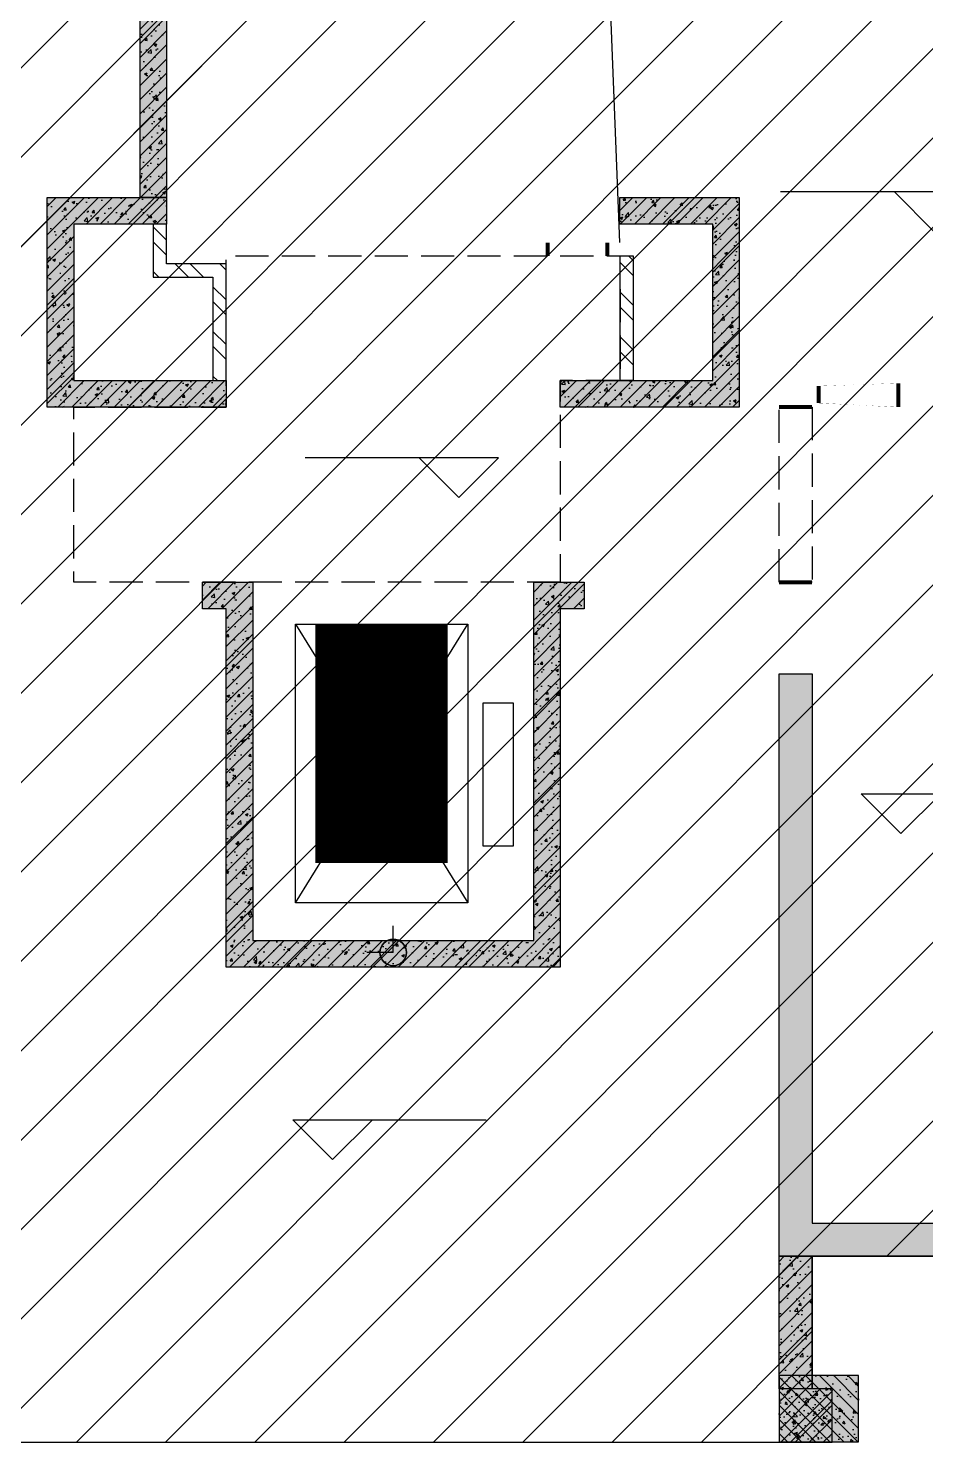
# Model space of a CAD drawing. Extents: x -1338203 to 1886333, y -783476 to 1038610.
# Drawn here: x 776554 to 783323, y -350601 to -339896 of the extents above; entities that cross this region are included whole.
import ezdxf

# ---------------------------------------------------------------- set-up
doc = ezdxf.new("R2010")
doc.units = 0
doc.header["$LTSCALE"] = 1000
doc.header["$MEASUREMENT"] = 0
doc.linetypes.add('A-07-平面B2$0$DASH', pattern=[0.35, 0.25, -0.1])
doc.linetypes.add('A01-125-交通核文字编号B2_镜像Y轴$0$DASH', pattern=[0.35, 0.25, -0.1])
for name, color, linetype in [('A-07-平面B2$0$0A-A-SYMB-ELEV', 150, 'Continuous'), ('A-07-平面B2$0$0A-B-D&W', 135, 'Continuous'), ('A-07-平面B2$0$0A-S-WALL', 255, 'Continuous'), ('A-125-交通核B2$0$0A-E-EVTR', 2, 'Continuous'), ('A-125-交通核B2$0$0A-O-HOLE', 52, 'Continuous'), ('A01-125-交通核文字编号B2_镜像Y轴$0$0A-A-SYMB-ELEV', 150, 'Continuous'), ('A01-125-交通核文字编号B2_镜像Y轴$0$0A-A-SYMB-NAME', 13, 'Continuous'), ('M07预留预埋-B2$0$0M-A-LD', 4, 'Continuous'), ('p-a-core', 1, 'Continuous'), ('S-07-墙柱B2_B1$0$0S-CC-LINE', 52, 'Continuous'), ('S-07-墙柱B2_B1$0$0S-CW-HATCH', 251, 'Continuous'), ('S-07-墙柱B2_B1$0$0S-CW-HATCH-UP', 251, 'Continuous'), ('S-07-墙柱B2_B1$0$0S-CW-LINE', 72, 'Continuous'), ('S001地下二墙柱$0$S001地下二墙柱$0$0A-P-PKNG-STRP', 40, 'Continuous'), ('S001地下二墙柱$0$S001地下二墙柱$0$0S-CC-LINE', 52, 'Continuous'), ('S001地下二墙柱$0$S001地下二墙柱$0$0S-CW-HATCH', 251, 'Continuous'), ('S001地下二墙柱$0$S001地下二墙柱$0$0S-CW-HATCH-UP', 251, 'Continuous')]:
    doc.layers.add(name, color=color, linetype=linetype)
for name, color, linetype, plot in [('A-07-平面B2$0$AAD-A-MARK', 6, 'Continuous', False), ('A-125-交通核B2$0$AAD-A-MARK', 6, 'Continuous', False), ('A01-125-交通核文字编号B2_镜像Y轴$0$AAD-A-MARK', 6, 'Continuous', False)]:
    doc.layers.add(name, color=color, linetype=linetype, plot=plot)
pattern_1 = [(45, (0, 0), (-168.3798022700466, 168.3798022700466), []), (45, (112.25325, 0), (-168.3798022700466, 168.3798022700466), [])]
pattern_2 = [(45, (0, 0), (-53.03300858899106, 53.03300858899107), []), (49.99999999999999, (0, 0), (215.178054780226, -18.82564049477853), [22.5, -247.5]), (355, (0, 0), (-41.6254000839, 225.6576401100035), [18, -198]), (100.4514, (17.9315039999783, -1.568802000023425), (173.5528145142065, 206.8318626182861), [19.122057, -210.3426336]), (46.18420000000002, (0, 60), (320.1723145876933, -49.65570429870542), [33.7499999999997, -371.2499999999976]), (96.6356, (26.68102349992841, 55.86200790002476), (280.398811664611, 292.2353612701325), [28.6830864, -315.5139]), (351.1842, (0, 60), (280.3985835400882, 292.2355802775974), [27, -297]), (21, (30, 45), (179.0721156355385, -120.7856671996016), [22.5, -247.5]), (326.0000000000001, (30, 45), (72.99459957647451, 217.5450135140559), [18, -198]), (71.4514, (44.92266990011558, 34.93451819999609), (252.066788574447, 96.75914901298572), [19.122057, -210.3426336]), (37.50000000000001, (0, 0), (3.647956595187201, 99.86815614939344), [0, -195.6, 0, -201, 0, -198.75]), (7.499999999999999, (0, 0), (78.92086123264458, 118.3235135647081), [0, -114.6, 0, -191.1, 0, -75.75]), (327.5, (-66.89999999990687, 0), (160.1467308517227, -6.766461520313927), [0, -75, 0, -234, 0, -310.5]), (317.5, (-96.89999999990687, 0), (174.9558508027159, 30.03149469969532), [0, -97.5, 0, -155.4, 0, -220.5])]

# ---------------------------------------------------------------- blocks, each defined once
blk = doc.blocks.new('A-125-交通核B2$0$xx')
at = {"layer": 'A-125-交通核B2$0$0A-E-EVTR'}
for p, q in [((1798.285380422996, 2384.999999999971), (498.2853804229962, 2384.999999999971)), ((498.2853804229962, 2384.999999999971), (498.2853804229962, 285.0000000000146)), ((1798.285380422996, 285.0000000000146), (498.2853804229962, 2384.999999999971)), ((1798.285380422996, 2384.999999999971), (498.2853804229962, 285.0000000000146)), ((1798.285380422996, 285.0000000000146), (1798.285380422996, 2384.999999999971)), ((380.830784950449, 1791.391621498824), (155.8307849504491, 1791.391621498824)), ((155.8307849504491, 1791.391621498824), (155.8307849504489, 711.3916214987657)), ((380.830784950449, 711.3916214987657), (380.830784950449, 1791.391621498824)), ((155.8307849504489, 711.3916214987657), (380.830784950449, 711.3916214987657)), ((498.2853804229962, 285.0000000000146), (1798.285380422996, 285.0000000000146))]:
    blk.add_line(p, q, dxfattribs=at)
blk = doc.blocks.new('A-125-交通核B2')
h = blk.add_hatch()
h.set_pattern_fill('ANSI32', color=256, scale=50)
h.set_pattern_definition(pattern_1)
h.paths.add_polyline_path([(1360, 4310), (1260, 4310), (1260, 5189.999999999886), (1710, 5189.999999999886), (1710, 5489.999999999884), (1810, 5489.999999999883), (1810, 5089.999999999886), (1360, 5089.999999999886)])
h = blk.add_hatch()
h.set_pattern_fill('ANSI32', color=256, scale=50)
h.set_pattern_definition(pattern_1)
h.paths.add_polyline_path([(-1712.500000000002, 5250), (-1810, 5250), (-1810, 4310), (-1712.500000000002, 4310)])
for points in [[(1360, 4310), (1260, 4310), (1260, 5189.999999999886), (1710, 5189.999999999886), (1710, 5489.999999999884), (1810, 5489.999999999883), (1810, 5089.999999999886), (1360, 5089.999999999886)], [(-1712.500000000002, 5250), (-1810, 5250), (-1810, 4310), (-1712.500000000002, 4310)]]:
    blk.add_lwpolyline(points, close=True)
at = {"layer": 'A-125-交通核B2$0$0A-O-HOLE', "flags": 128}
blk.add_lwpolyline([(-1710, 5350), (-1593.142190692946, 8294.126962363254), (-1090, 8489.999999949592)], dxfattribs=at)
at = {"layer": 'A-125-交通核B2$0$AAD-A-MARK'}
for q in [(0, 200), (200, 0)]:
    blk.add_line((0, 0), q, dxfattribs=at)
blk.add_circle((0, 0), 100, dxfattribs=at)
blk.add_blockref('A-125-交通核B2$0$xx', (-1060, 90))
blk = doc.blocks.new('A01-125-交通核文字编号B2_镜像Y轴')
at = {"layer": 'A01-125-交通核文字编号B2_镜像Y轴$0$0A-A-SYMB-ELEV'}
for p, q in [((794.5125119400909, 3728.45492932036), (-664.0464705591439, 3728.45492932036)), ((494.5125119400909, 3428.45492932036), (194.5125119400909, 3728.45492932036)), ((494.5125119400909, 3428.45492932036), (794.5125119400909, 3728.45492932036))]:
    blk.add_line(p, q, dxfattribs=at)
at = {"layer": 'A01-125-交通核文字编号B2_镜像Y轴$0$0A-A-SYMB-NAME', "linetype": 'A01-125-交通核文字编号B2_镜像Y轴$0$DASH', "extrusion": (-1.224646799147353e-16, 0, -1), "flags": 128}
blk.add_lwpolyline([(-1260, 2789.999999998254), (2410, 2789.999999997007), (2410, 4110), (1260, 4110), (1260, 5250), (-1710, 5250.000000000003), (-1712.5, 4310), (-1260, 4310)], close=True, dxfattribs=at)
at = {"layer": 'A01-125-交通核文字编号B2_镜像Y轴$0$AAD-A-MARK', "extrusion": (-1.224646799147353e-16, 0, -1)}
for q in [(0, 200), (-200, 0)]:
    blk.add_line((0, 0), q, dxfattribs=at)
blk.add_circle((0, 0), 100, dxfattribs=at)
blk = doc.blocks.new('A-07-平面B2')
at = {"layer": 'A-07-平面B2$0$0A-A-SYMB-ELEV'}
for p, q in [((25680.16164716193, 5732.50335290248), (24221.6026646627, 5732.50335290248)), ((25380.16164716193, 5432.50335290248), (25080.16164716193, 5732.50335290248)), ((25129.95374690974, 895.2742673113244), (24829.95374690974, 1195.274267311324)), ((24829.95374690974, 1195.274267311324), (26288.51272940898, 1195.274267311324)), ((25129.95374690974, 895.2742673113244), (25429.95374690974, 1195.274267311324)), ((20842.58512893552, -1561.758163026418), (20542.58512893552, -1261.758163026418)), ((20542.58512893552, -1261.758163026418), (22001.14411143475, -1261.758163026418)), ((20842.58512893552, -1561.758163026418), (21142.58512893552, -1261.758163026418))]:
    blk.add_line(p, q, dxfattribs=at)
at = {"layer": 'A-07-平面B2$0$0A-B-D&W', "linetype": 'A-07-平面B2$0$DASH'}
blk.add_lwpolyline([(24460, 2789.999999998952), (24210, 2789.999999998952), (24210, 4110), (24460, 4110)], close=True, dxfattribs=at)
at = {"layer": 'A-07-平面B2$0$AAD-A-MARK'}
for q in [(21300, 200), (21100, 0)]:
    blk.add_line((21300, 0), q, dxfattribs=at)
blk.add_circle((21300, 0), 100, dxfattribs=at)
at = {"xscale": -1}
blk.add_blockref('A-125-交通核B2', (21300, 0), dxfattribs=at)
at = {"layer": 'A-07-平面B2$0$0A-S-WALL'}
blk.add_blockref('A01-125-交通核文字编号B2_镜像Y轴', (21300, 0), dxfattribs=at)
blk = doc.blocks.new('A-001-主楼组合参照B2')
at = {"ltscale": 0.002}
h = blk.add_hatch(dxfattribs=at)
h.set_pattern_fill('ANSI31', color=8, scale=300)
h.set_pattern_definition([(45, (-290759.7580399357, -7878.096521442116), (-336.7596045400933, 336.7596045400933), [])])
h.paths.add_polyline_path([(66281.2331245013, -186940.2985313081), (66281.2331245013, -185540.2985321602), (62441.23312550061, -185540.2987123799), (62441.23312550061, -181550.2985321602), (55141.23312550061, -181550.2985321602), (55141.23312550061, -185540.2990549848), (51301.23103445512, -185540.2992352045), (51301.23103445512, -186940.2985283216), (44981.23312550061, -186940.298366589), (44981.23312550061, -185540.2985321603), (41131.23316977848, -185540.2985321603), (41131.23316977848, -181650.298521692), (37391.68398198416, -181650.298521692), (37391.68398198416, -179560.2984945478), (38191.2331748188, -179560.2985321605), (38191.2331748188, -176360.2984955478), (41051.23312550061, -176360.2985331602), (41051.2331735522, -174560.2985321603), (42851.29555012775, -174560.2985321603), (42851.2331690148, -173660.2985216923), (46981.23312550061, -173660.2985321605), (46981.23312550061, -172090.2984945478), (50101.2331740607, -172090.2985321603), (50101.23312550061, -174560.2984945478), (67481.2331245013, -174560.2984945478), (67481.2331245013, -172090.2985321603), (70601.23312550061, -172090.2984945478), (70601.2331735522, -174560.2984945478), (76531.2331740607, -174560.2984945478), (76531.2331740607, -176360.2984955478), (79391.23312550061, -176360.2984955478), (79391.2331740607, -179560.2984945478), (80191.23312550061, -179560.2984945478), (80191.2331740607, -182110.2984945478), (81091.2331740607, -182110.2985321603), (81091.23312550061, -185540.2984945478), (72601.23312550061, -185540.2984945478), (72601.23312550061, -186940.2984953998)])
h.paths.add_polyline_path([(2291.232276478084, -185540.2985785123), (9781.232275478309, -185540.2985785123), (9781.232275478309, -186540.298578512), (9631.232276478084, -186540.2985785118), (9631.232276478084, -186940.2985785123), (16251.23227647808, -186940.2985785123), (16251.23227647808, -186540.2985785118), (16101.23227547831, -186540.298578512), (16101.23227547831, -185540.2985785123), (23691.23227547831, -185540.2985785123), (23691.23227547831, -179560.2985785123), (22891.23227547831, -179560.2985785123), (22891.23227547831, -176360.2985785123), (20031.23227547831, -176360.2985785123), (20031.23227547831, -174560.2985785123), (18231.13172222464, -174560.2985785123), (18231.13172222464, -173660.2985785123), (14101.23227547831, -173660.2985785123), (14101.23227547831, -172090.2985785123), (10981.23227547831, -172090.2985785123), (10981.23227547831, -174560.2985785123), (-6398.767723521916, -174560.2985785123), (-6398.767723521916, -172090.2985785123), (-9518.767724521691, -172090.2985785123), (-9518.767724521691, -174560.2985785123), (-15448.76772452169, -174560.2985785123), (-15448.76772452169, -176360.2985785123), (-18308.76772452169, -176360.2985785123), (-18308.76772452169, -179560.2985785123), (-19108.76772452169, -179560.2985785123), (-19108.76772452169, -181610.2985785122), (-20008.76772452169, -181610.2985785122), (-20008.76772452169, -185540.2985785253), (-11518.76772452169, -185540.2985785123), (-11518.76772502181, -186540.2985785123), (-11668.7677235154, -186540.2985785123), (-11668.7677235154, -186940.2985785123), (-5048.767723521916, -186940.2985785123), (-5048.767723515397, -186540.2985785123), (-5198.767723515397, -186540.2985785123), (-5198.767723521916, -185540.2985785123), (-1358.767723515397, -185540.2985785123), (-1358.767723515397, -181550.2985785122), (2291.232276478084, -181550.2985785122)])
h.paths.add_polyline_path([(-109958.7612749783, -168806.1891832975), (-109958.7612691789, -173536.1891834346), (-109708.7612749792, -173536.1891833699), (-103818.7612749829, -173536.1891834874), (-103818.761274982, -177236.1891834413), (-99248.76127499505, -177236.1891834215), (-99248.76127499505, -178036.18918342), (-92868.76126927859, -178036.18918342), (-92868.76126927952, -177236.1891834659), (-71298.76126929256, -177236.189183469), (-71298.76126929256, -178036.18918342), (-64918.7612635761, -178036.18918342), (-64918.76126357983, -177236.1891834659), (-54208.76126359007, -177236.1891834659), (-54208.761263591, -168806.1891834316), (-59108.76126921247, -168806.1891711009), (-59108.76126921247, -167906.1891711006), (-62058.76126937452, -167906.189171247), (-62058.76126937452, -168806.1891711009), (-64368.7612635761, -168806.1891832975), (-64368.7612635761, -167456.1891832975), (-66168.76126925531, -167456.1891832975), (-66168.76126925531, -165386.1891709544), (-69468.76126918918, -165386.1891709558), (-69468.76126920874, -167386.1891832859), (-71848.76126930187, -167386.1891832851), (-71848.76126924413, -168806.189183286), (-82158.76126925531, -168806.1891771933), (-82158.76126917521, -167906.1891709485), (-85208.7612691957, -167906.1891711006), (-85208.7612691957, -168806.1891711009), (-92318.76126924134, -168806.1891835518), (-92318.76126926276, -167386.1891837005), (-94698.76126924786, -167386.1891834291), (-94698.76126925531, -165386.1891709551), (-97998.76126925531, -165386.1891709539), (-97998.76126925531, -167456.1891834188), (-99798.76126925158, -167456.1891834186), (-99798.76127499505, -168806.1891832975)])
h.paths.add_polyline_path([(-115663.7569348987, -225243.7857859249), (-115663.7569348987, -225843.7857859249), (-115413.7569348987, -225843.7857859249), (-115413.7569348987, -225243.7857859249), (-114083.7569348987, -225243.7857859249), (-114083.7569348987, -225843.7857859249), (-113833.7569348987, -225843.7857859249), (-113833.7569348987, -225243.7857859249), (-112008.7569348987, -225243.7857859248), (-112008.7569348987, -225843.7857859249), (-111588.7569348987, -225843.7857859249), (-111588.7569348987, -225243.7857859249), (-92908.75693489867, -225243.7857859249), (-92908.75693489867, -225843.7857859249), (-92488.75693489867, -225843.7857859249), (-92488.75693489867, -225243.7857859249), (-90663.75693489867, -225243.7857859249), (-90663.75693489867, -225843.7857859249), (-90413.75693489867, -225843.7857859249), (-90413.75693489867, -225243.7857859249), (-89083.75693489867, -225243.7857859249), (-89083.75693489867, -225843.7857859249), (-88833.75693489867, -225843.7857859249), (-88833.75693489867, -225243.7857859252), (-82963.75693489867, -225243.7857859252), (-82963.75693489867, -225843.7857859249), (-82713.75693489867, -225843.7857859249), (-82713.75693489867, -225243.7857859249), (-81383.75693489867, -225243.7857859249), (-81383.75693489867, -225843.7857859249), (-81133.75693489867, -225843.7857859249), (-81133.75693489867, -225243.7857859249), (-79308.75693489867, -225243.7857859249), (-79308.75693489867, -225843.7857859249), (-78888.75693489867, -225843.7857859249), (-78888.75693489867, -225243.7857859249), (-60208.75693489867, -225243.7857859248), (-60208.75693489867, -225843.7857859249), (-59788.75693489867, -225843.7857859249), (-59788.75693489867, -225243.7857859249), (-57963.75693489867, -225243.7857859249), (-57963.75693489867, -225843.7857859249), (-57713.75693489867, -225843.7857859249), (-57713.75693489867, -225243.7857859249), (-56383.75693489867, -225243.7857859249), (-56383.75693489867, -225843.7857859249), (-56133.75693489867, -225843.7857859249), (-56133.75693489867, -225243.7857859249), (-53248.75693489867, -225243.7857859249), (-53248.75693488936, -216463.7857859784), (-53248.75693488843, -216463.7857880258), (-56518.75693488098, -216463.785787997), (-56518.75693485443, -216463.7857859249), (-59958.75693489867, -216463.7857859248), (-59958.75693489867, -215463.7857859249), (-67988.75693489867, -215463.7857859249), (-67988.75693489867, -211893.7857859249), (-71108.75693489867, -211893.7857859249), (-71108.75693489867, -215463.7857859249), (-79138.75693489867, -215463.7857859249), (-79138.75693489867, -216463.7857859249), (-81758.75504769175, -216463.7857608667), (-81758.75504769175, -215463.785828924), (-83908.76013395959, -215463.7857370347), (-83908.76013395959, -216463.7856689774), (-86598.75693489867, -216463.7856940356), (-87848.75693495455, -216463.7857859249), (-92658.75693489867, -216463.7857859249), (-92658.75693489867, -215463.7857859249), (-100688.7569348987, -215463.7857859249), (-100688.7569348987, -211893.7857859249), (-103808.7569348987, -211893.7857859249), (-103808.7569349583, -215463.7857859249), (-111838.7569348987, -215463.7857859249), (-111838.7569348987, -215463.778743452), (-114238.7569348931, -215463.7788353413), (-114238.7569348931, -215463.7856940356), (-116458.756825553, -215463.7857859285), (-116458.7570442806, -216463.7857859212), (-118548.7571535825, -216463.7856940356), (-118548.7570442406, -221293.7879517402), (-119248.7632341522, -221293.7879937084), (-119248.7632341522, -221893.7879937084), (-118548.7602174289, -221893.7879937084), (-118548.7569348987, -223843.7809536252), (-119248.763234115, -223843.7809955936), (-119248.763234115, -224443.7809955936), (-118548.7569348987, -224443.7809536252), (-118548.7569348987, -225243.7857859249)])
h.paths.add_polyline_path([(-11948.76700253668, -235160.2985359748), (-15608.76700253668, -235160.2985359748), (-15608.76700253668, -237713.5560672852), (-16508.76700253668, -237713.5560672852), (-16508.76700253668, -241140.2985359879), (-8018.767002536682, -241140.2985359748), (-8018.767003037734, -242140.2985359748), (-8168.767002536682, -242140.2985359748), (-8168.767002536682, -242540.2985359748), (-1548.767002536682, -242540.298535975), (-1548.767002536682, -242140.298535975), (-1698.767001538305, -242140.2985359748), (-1698.767001538305, -241140.298535975), (13281.23299746332, -241140.298535975), (13281.23299746332, -242140.2985359748), (13131.23299746332, -242140.2985359748), (13131.23299746332, -242540.2985359748), (19751.23299746332, -242540.2985359748), (19751.23299746332, -242140.2985359748), (19601.23299746332, -242140.2985359748), (19601.23299746332, -241140.2985359748), (27191.23299746332, -241140.2985359748), (27191.23299746332, -239340.2985359748), (27191.23304551211, -239340.2985359748), (27191.23304551211, -237140.2985358062), (27191.23299746332, -237140.2985358062), (27191.23299746332, -235250.2984237619), (23441.23299746332, -235250.2984237619), (23441.23299746332, -230950.2983570985), (23441.23299746332, -230160.2985359748), (21531.23299746332, -230160.2985359753), (17601.23299746332, -230160.2985359753), (17601.52712125261, -227690.2985359748), (14481.52712125261, -227690.2985359748), (14481.23299746332, -230160.2985359748), (-2898.767001538305, -230160.2985359748), (-2898.767001538305, -227690.2985359748), (-6018.767002536682, -227690.2985359748), (-6018.767002536682, -230160.2985359748), (-9948.767002536682, -230160.2985359748), (-11948.76700253668, -230160.2985359748)])
h.paths.add_polyline_path([(67491.23229324841, -237139.9998558274), (67491.23229401116, -235159.999855996), (71151.23229324794, -235159.999855996), (71151.23229324841, -234559.999855996), (73051.23229324841, -234559.999855996), (73051.23229324841, -230159.9998559959), (77081.23229324841, -230159.999855996), (77080.93816945818, -227689.999855996), (80200.93816945818, -227689.999855996), (80201.23229324841, -230159.999855996), (97581.23229224817, -230159.999855996), (97581.23229224817, -227689.999855996), (100701.2322932484, -227689.999855996), (100701.2322932484, -230159.999855996), (104631.2322932484, -230159.999855996), (106631.2322932484, -230159.999855996), (106631.2322932484, -231959.999855996), (109491.2322932484, -231959.999855996), (109491.2322932484, -235159.999855996), (110291.2322932484, -235159.999855996), (110291.2322932484, -237713.257387306), (111191.2322932484, -237713.257387306), (111191.2322932484, -241139.999856009), (102701.2322932484, -241139.999855996), (102701.2322937485, -242139.999855996), (102851.2322932484, -242139.999855996), (102851.2322932484, -242539.999855996), (96231.23229324841, -242539.999855996), (96231.23229324841, -242139.999855996), (96381.23229224817, -242139.999855996), (96381.23229224817, -241139.999855996), (81401.23229324841, -241139.999855996), (81401.23229324841, -242139.999855996), (81551.23229324841, -242139.9998559955), (81551.23229324841, -242539.999855996), (74931.23229324841, -242539.999855996), (74931.23229324841, -242139.999855996), (75081.23229324841, -242139.999855996), (75081.23229324841, -241139.999855996), (67491.23229324841, -241139.999855996), (67491.23229324841, -239339.999855996)])
h.paths.add_polyline_path([(11810.72601094865, -302464.7122348832), (13795.7470119854, -302220.4619652765), (17696.32407989795, -301740.5088564857), (17394.38181419042, -299289.0335956084), (20491.02751642303, -298908.0015827207), (20792.96978213009, -301359.476843597), (25884.45497300685, -300732.9864286719), (26492.75564002548, -305675.69523174), (29132.84460410872, -305350.8410156242), (28524.54393708915, -300408.1322125561), (38042.87436600938, -299236.9331309021), (37741.22402247298, -296785.4219499681), (40837.86972569837, -296404.3899369583), (41139.52006923431, -298855.9011178924), (45040.10263646976, -298375.947332428), (47025.13193277246, -298131.6960421153), (47635.76015855395, -303094.2692828734), (50474.35205226694, -302744.9899377254), (51268.3637707883, -302647.2894216004), (51580.18199404958, -305181.4349219284), (52178.19982720283, -310041.5235503284), (48297.46755293082, -310519.0348228897), (48117.94285455183, -309060.0382901131), (44465.48894935404, -309509.4606642824), (44587.61459500552, -310501.9753123728), (44736.49179173284, -310483.6564656604), (44785.34204979544, -310880.6623249209), (38214.89507903275, -311689.1340958558), (38166.04482097016, -311292.1282365952), (38314.92201720015, -311273.8093899438), (38192.79637204413, -310281.2947417925), (23324.92694372847, -312110.7369061121), (23447.05258888449, -313103.2515542634), (23595.92978610727, -313084.9327074896), (23644.78004416986, -313481.9385667506), (17074.33307340764, -314290.4103376855), (17025.48281534505, -313893.4044784249), (17174.36001256783, -313875.0856316515), (17052.23436741135, -312882.5709835001), (1787.359078842448, -314760.8634060043), (1909.484723998467, -315753.3780541557), (2058.361921221251, -315735.0592073823), (2107.212179283844, -316132.0650666428), (-4463.234791478375, -316940.5368375777), (-4512.085049540969, -316543.5309783171), (-4363.20785231865, -316525.2121315437), (-4485.333497474669, -315532.6974833923), (-12911.78286028025, -316569.5442107695), (-13330.67382316641, -313165.21896761), (-12437.4106398311, -313055.3058869696), (-12507.02225759183, -312489.5725373559), (-12748.83103498048, -310524.3935341835), (-11954.81931645959, -310426.6930180584), (-12345.62138095987, -307250.6461439739), (-9507.029487246415, -306901.3667988268), (-9726.855648528086, -305114.8404321541), (-7940.226588892518, -304895.8488561726), (-8050.13966953312, -304002.5856728373), (-3951.156865628669, -303497.3721730416), (-4142.894128524465, -301939.124175443), (-1046.248426291859, -301558.0921625552), (-744.5980827559251, -304009.6033434892), (7185.593955974327, -303033.8194386902), (7796.222181755817, -307996.3926794484), (12421.35423673061, -307427.2854756413)])
h.paths.add_polyline_path([(118675.7859663961, -301882.809409273), (118078.7053500742, -297020.9645447106), (118078.5068137946, -297019.3479245001), (118009.0274021446, -296453.598323043), (117767.6778670328, -294488.3628660979), (116973.6433389063, -294585.8778297879), (116583.5834841465, -291409.7397172834), (113744.9100460953, -291758.3557124749), (113525.5013777933, -289971.7780241912), (111540.4150574778, -290215.565433416), (107639.7204380578, -290694.6076925431), (107338.9349182204, -288242.9902351153), (104242.2002585281, -288623.2985935061), (104542.9857783655, -291074.916050934), (87292.58565581567, -293193.4286369771), (86991.5082054229, -290741.8470313875), (83894.77354474016, -291122.1553899002), (84195.85099513293, -293573.7369954897), (80295.15637571295, -294052.7792546166), (78310.07005539746, -294296.5666638416), (78919.53857846209, -299259.28246463), (76080.86514040898, -299607.8984598218), (75286.8306122825, -299705.4134235118), (75598.05663160351, -302239.6317223347), (76015.75496586668, -305640.8215212679), (83549.15755146206, -304715.6483032462), (83671.05125557748, -305708.191463465), (83522.16978205112, -305726.4755190959), (83570.92726389621, -306123.4927831589), (90141.56298413989, -305316.5564586243), (90092.80550229526, -304919.5391945612), (89943.9240292625, -304937.8232501313), (89822.03032465023, -303945.2800899736), (104690.3268628216, -302119.3123950005), (104812.2205674339, -303111.8555551582), (104663.3390934102, -303130.1396108497), (104712.0965752553, -303527.1568749131), (111282.7322954994, -302720.2205503787), (111233.9748136543, -302323.2032863157), (111085.0933396306, -302341.4873420075), (110963.1996350179, -301348.9441818497), (114616.7046459892, -300901.0549714464), (114795.7921093565, -302359.3094186358)])
at = {"color": 3, "flags": 128}
blk.add_lwpolyline([(2291.232276478084, -185540.2985785123), (9781.232275478309, -185540.2985785123), (9781.232275478309, -186540.298578512), (9631.232276478084, -186540.2985785118), (9631.232276478084, -186940.2985785123), (16251.23227647808, -186940.2985785123), (16251.23227647808, -186540.2985785118), (16101.23227547831, -186540.298578512), (16101.23227547831, -185540.2985785123), (23691.23227547831, -185540.2985785123)], dxfattribs=at)
blk.add_blockref('A-07-平面B2', (-8358.767723739147, -183249.9998517038))
blk = doc.blocks.new('M07预留预埋-B2')
at = {"layer": 'M07预留预埋-B2$0$0M-A-LD', "elevation": 2600}
for points in [[(22465.00000095312, 5250.128775174613, 0, 0, 0), (22915.00000095423, 5250.128775172983, 30, 30, 0), (22915.00000091639, 5350.064387604361, 0, 0, 0), (22465.0000009909, 5350.064387605991, 30, 30, 0), (22465.00000095312, 5250.128775174613, 30, 30, 0)], [(25110.00000000055, 4110.00000000227, 0, 0, 0), (24509.99999999945, 4110.00000000064, 30, 30, 0), (24509.9999999991, 4290.00000000064, 0, 0, 0), (25109.99999992459, 4290.00000000227, 30, 30, 0), (25110.00000000055, 4110.00000000227, 30, 30, 0)]]:
    blk.add_lwpolyline(points, format="xyseb", dxfattribs=at)
at = {"layer": 'M07预留预埋-B2$0$0M-A-LD'}
blk.add_lwpolyline([(24460.00000099436, 4110, 0, 0, 0), (24460, 2789.999999999185, 30, 30, 0), (24209.64423132851, 2790.071446564107, 0, 0, 0), (24209.99999999459, 4110.147559396864, 30, 30, 0), (24460, 4110, 30, 30, 0)], format="xyseb", dxfattribs=at)
blk = doc.blocks.new('M001-预留预埋B2')
for p in [(-8358.767723182682, -183249.9998506577), (-8358.767723182682, -183249.999850658)]:
    blk.add_blockref('M07预留预埋-B2', p)
blk = doc.blocks.new('S-07-墙柱B2_B1')
at = {"layer": 'S-07-墙柱B2_B1$0$0S-CW-HATCH'}
h = blk.add_hatch(color=256, dxfattribs=at)
h.dxf.hatch_style = 1
h.paths.add_polyline_path([(19590, 5690.000000000116), (19390, 5690.000000000116), (19390, 8440.000000000116), (19590, 8440.000000000116)])
h = blk.add_hatch(color=256, dxfattribs=at)
h.dxf.hatch_style = 1
h.paths.add_polyline_path([(18890, 4310.000000000116), (20040, 4310.000000000116), (20040, 4110.000000000116), (18690, 4110.000000000116), (18690, 5690.000000000116), (19590, 5690.000000000116), (19590, 5490.000000000116), (18890, 5490.000000000116)])
h = blk.add_hatch(color=256, dxfattribs=at)
h.dxf.hatch_style = 1
h.paths.add_polyline_path([(23910, 5690.000000000116), (23910, 4110.000000000116), (22560, 4110.000000000116), (22560, 4310.000000000116), (23710, 4310.000000000116), (23710, 5490.000000000116), (23010, 5490.000000000116), (23010, 5690.000000000116)])
h = blk.add_hatch(color=256, dxfattribs=at)
h.dxf.hatch_style = 1
h.paths.add_polyline_path([(22360, 2790.000000000116), (22740, 2790.000000000116), (22740, 2590.000000000116), (22560, 2590.000000000116), (22560, -109.9999999998836), (20040, -109.9999999998836), (20040, 2590.000000000116), (19860, 2590.000000000116), (19860, 2790.000000000116), (20240, 2790.000000000116), (20240, 90.00000000011642), (22360, 90.00000000011642)])
h = blk.add_hatch(color=256, dxfattribs=at)
h.dxf.hatch_style = 1
h.paths.add_polyline_path([(24460, -2039.999999999884), (28140, -2039.999995887978), (28140, -2289.999995887978), (24210, -2289.999999999884), (24210, 2100.000000000116), (24460, 2100.000000000116)])
h = blk.add_hatch(color=256, dxfattribs=at)
h.dxf.hatch_style = 1
h.paths.add_polyline_path([(24210, -2289.999999999884), (24460, -2289.999999999884), (24460, -3289.999999999884), (24210, -3289.999999999884)])
h = blk.add_hatch(color=256, dxfattribs=at)
h.dxf.hatch_style = 1
h.paths.add_polyline_path([(24610, -3289.999999999884), (24210, -3289.999999999884), (24210, -3689.999999999884), (24610, -3689.999999999884)])
at = {"layer": 'S-07-墙柱B2_B1$0$0S-CW-HATCH-UP'}
h = blk.add_hatch(dxfattribs=at)
h.set_pattern_fill('钢筋混凝土', color=256, scale=30)
h.set_pattern_definition(pattern_2)
h.paths.add_polyline_path([(19590, 5690.000000000116), (19390, 5690.000000000116), (19390, 8440.000000000116), (19590, 8440.000000000116)])
h = blk.add_hatch(dxfattribs=at)
h.set_pattern_fill('钢筋混凝土', color=256, scale=30)
h.set_pattern_definition(pattern_2)
h.paths.add_polyline_path([(18890, 4310.000000000116), (20040, 4310.000000000116), (20040, 4110.000000000116), (18690, 4110.000000000116), (18690, 5690.000000000116), (19590, 5690.000000000116), (19590, 5490.000000000116), (18890, 5490.000000000116)])
h = blk.add_hatch(dxfattribs=at)
h.set_pattern_fill('钢筋混凝土', color=256, scale=30)
h.set_pattern_definition(pattern_2)
h.paths.add_polyline_path([(23910, 5690.000000000116), (23910, 4110.000000000116), (22560, 4110.000000000116), (22560, 4310.000000000116), (23710, 4310.000000000116), (23710, 5490.000000000116), (23010, 5490.000000000116), (23010, 5690.000000000116)])
h = blk.add_hatch(dxfattribs=at)
h.set_pattern_fill('钢筋混凝土', color=256, scale=30)
h.set_pattern_definition(pattern_2)
h.paths.add_polyline_path([(22360, 2790.000000000116), (22740, 2790.000000000116), (22740, 2590.000000000116), (22560, 2590.000000000116), (22560, -109.9999999998836), (20040, -109.9999999998836), (20040, 2590.000000000116), (19860, 2590.000000000116), (19860, 2790.000000000116), (20240, 2790.000000000116), (20240, 90.00000000011642), (22360, 90.00000000011642)])
h = blk.add_hatch(dxfattribs=at)
h.set_pattern_fill('钢筋混凝土', color=256, scale=30)
h.set_pattern_definition(pattern_2)
h.paths.add_polyline_path([(24460, -2039.999999999884), (28140, -2039.999995887978), (28140, -2289.999995887978), (24210, -2289.999999999884), (24210, 2100.000000000116), (24460, 2100.000000000116)])
h = blk.add_hatch(dxfattribs=at)
h.set_pattern_fill('钢筋混凝土', color=256, scale=30)
h.set_pattern_definition(pattern_2)
h.paths.add_polyline_path([(24210, -2289.999999999884), (24460, -2289.999999999884), (24460, -3289.999999999884), (24210, -3289.999999999884)])
h = blk.add_hatch(dxfattribs=at)
h.set_pattern_fill('钢筋混凝土', color=256, scale=30)
h.set_pattern_definition(pattern_2)
h.paths.add_polyline_path([(24610, -3289.999999999884), (24210, -3289.999999999884), (24210, -3689.999999999884), (24610, -3689.999999999884)])
at = {"layer": 'S-07-墙柱B2_B1$0$0S-CC-LINE'}
blk.add_lwpolyline([(24610, -3289.999999999884), (24210, -3289.999999999884), (24210, -3689.999999999884), (24610, -3689.999999999884)], close=True, dxfattribs=at)
at = {"layer": 'S-07-墙柱B2_B1$0$0S-CW-LINE'}
for points in [[(19590, 5690.000000000116), (19390, 5690.000000000116), (19390, 8440.000000000116), (19590, 8440.000000000116)], [(18890, 4310.000000000116), (20040, 4310.000000000116), (20040, 4110.000000000116), (18690, 4110.000000000116), (18690, 5690.000000000116), (19590, 5690.000000000116), (19590, 5490.000000000116), (18890, 5490.000000000116)], [(23910, 5690.000000000116), (23910, 4110.000000000116), (22560, 4110.000000000116), (22560, 4310.000000000116), (23710, 4310.000000000116), (23710, 5490.000000000116), (23010, 5490.000000000116), (23010, 5690.000000000116)], [(22360, 2790.000000000116), (22740, 2790.000000000116), (22740, 2590.000000000116), (22560, 2590.000000000116), (22560, -109.9999999998836), (20040, -109.9999999998836), (20040, 2590.000000000116), (19860, 2590.000000000116), (19860, 2790.000000000116), (20240, 2790.000000000116), (20240, 90.00000000011642), (22360, 90.00000000011642)], [(24460, -2039.999999999884), (28140, -2039.999995887978), (28140, -2289.999995887978), (24210, -2289.999999999884), (24210, 2100.000000000116), (24460, 2100.000000000116)], [(24210, -2289.999999999884), (24460, -2289.999999999884), (24460, -3289.999999999884), (24210, -3289.999999999884)]]:
    blk.add_lwpolyline(points, close=True, dxfattribs=at)
blk = doc.blocks.new('S001地下二墙柱')
at = {"layer": 'S001地下二墙柱$0$S001地下二墙柱$0$0S-CW-HATCH'}
h = blk.add_hatch(color=256, dxfattribs=at)
h.dxf.hatch_style = 1
h.paths.add_polyline_path([(16451.23227611883, -186939.9998517003), (16451.23227611883, -186439.9998517003), (15851.23227611883, -186439.9998517003), (15851.23227611883, -186939.9998517003)])
at = {"layer": 'S001地下二墙柱$0$S001地下二墙柱$0$0S-CW-HATCH-UP'}
h = blk.add_hatch(dxfattribs=at)
h.set_pattern_fill('钢筋混凝土', color=256, scale=30, angle=-90.00000000000001)
h.set_pattern_definition([(315, (25402.95923679275, -219250.7324542128), (53.03300858899107, 53.03300858899105), []), (320, (25402.95923679275, -219250.7324542128), (-18.82564049477857, -215.178054780226), [22.5, -247.5]), (265, (25402.95923679275, -219250.7324542128), (225.6576401100035, 41.62540008389996), [18, -198]), (10.45139999999999, (25401.39043479366, -219268.6639582128), (206.831862618286, -173.5528145142065), [19.122057, -210.3426336]), (316.1842, (25462.95923679275, -219250.7324542128), (-49.65570429870548, -320.1723145876933), [33.74999999999982, -371.2499999999986]), (6.635599999999986, (25458.82124469383, -219277.4134777128), (292.2353612701324, -280.3988116646111), [28.68308639999904, -315.5138999999846]), (261.1841999999999, (25462.95923679275, -219250.7324542128), (292.2355802775973, -280.3985835400882), [26.99999999999904, -296.9999999999847]), (291, (25447.95923679275, -219280.7324542128), (-120.7856671996017, -179.0721156355385), [22.5, -247.5]), (236, (25447.95923679275, -219280.7324542128), (217.5450135140559, -72.99459957647456), [18, -198]), (341.4514, (25437.89375499217, -219295.6551241128), (96.75914901298567, -252.066788574447), [19.122057, -210.3426336]), (307.5, (25402.95923679275, -219250.7324542128), (99.86815614939344, -3.647956595187219), [0, -195.5999999999986, 0, -200.9999999999986, 0, -198.7499999999986]), (277.5, (25402.95923679275, -219250.7324542128), (118.3235135647081, -78.92086123264461), [0, -114.6, 0, -191.1, 0, -75.74999999999999]), (237.5, (25402.95923679275, -219183.8324542128), (-6.766461520313956, -160.1467308517227), [0, -75, 0, -234, 0, -310.5]), (227.5, (25402.95923679275, -219153.8324542128), (30.03149469969529, -174.9558508027159), [0, -97.5, 0, -155.4, 0, -220.5])])
h.paths.add_polyline_path([(16451.23227611883, -186939.9998517003), (16451.23227611883, -186439.9998517003), (15851.23227611883, -186439.9998517003), (15851.23227611883, -186939.9998517003)])
at = {"layer": 'S001地下二墙柱$0$S001地下二墙柱$0$0S-CC-LINE', "color": 1}
blk.add_lwpolyline([(16451.23227611883, -186939.9998517003), (16451.23227611883, -186439.9998517003), (15851.23227611883, -186439.9998517003), (15851.23227611883, -186939.9998517003)], close=True, dxfattribs=at)
at = {"layer": 'S001地下二墙柱$0$S001地下二墙柱$0$0A-P-PKNG-STRP', "ltscale": 0.002}
blk.add_blockref('S-07-墙柱B2_B1', (-8358.76772311749, -183249.9998541047), dxfattribs=at)

msp = doc.modelspace()

# ---------------------------------------------------------------- linework, layer by layer
at = {"layer": 'p-a-core', "ltscale": 0.002, "const_width": 1000, "elevation": -83050.00000000013}
msp.add_lwpolyline([(779218.06314184, -344386.4874765815), (779218.06314184, -346186.4874765815)], dxfattribs=at)

# ---------------------------------------------------------------- block references
at = {"ltscale": 0.002}
for name, p in [('S001地下二墙柱', (766365.3671995364, -163610.9267240381)), ('A-001-主楼组合参照B2', (766365.3666062295, -163610.9266430476)), ('A-001-主楼组合参照B2', (766365.3667125844, -163610.9266343083)), ('M001-预留预埋B2', (766365.3666062295, -163610.9262234796))]:
    msp.add_blockref(name, p, dxfattribs=at)
at = {"color": 0, "ltscale": 0.002}
msp.add_blockref('M001-预留预埋B2', (766365.3667022258, -163610.9266348326), dxfattribs=at)

doc.saveas('drawing.dxf')
